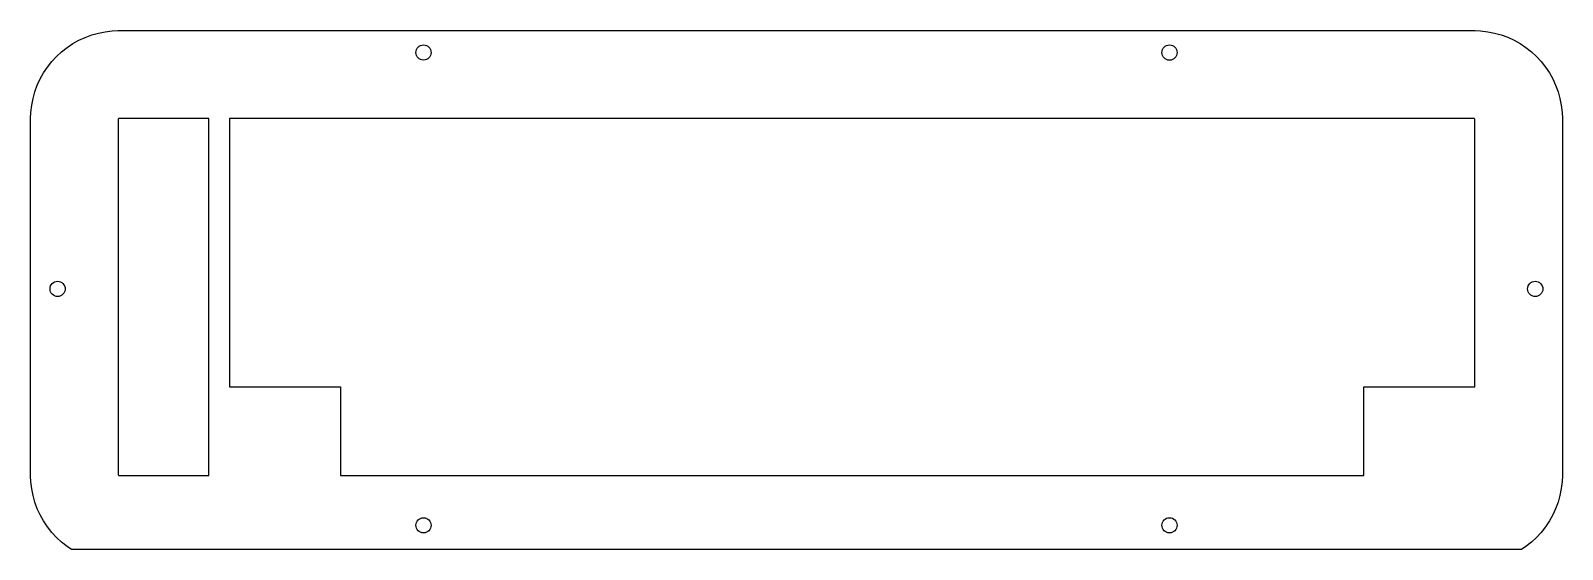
# Model space of a CAD drawing. Header units: millimetres. Extents: x -15 to 314, y -12 to 99.
import ezdxf

# ---------------------------------------------------------------- set-up
doc = ezdxf.new("R2010")
doc.units = ezdxf.units.MM
doc.layers.get('0').update_dxf_attribs({"linetype": 'CONTINUOUS'})

msp = doc.modelspace()

# ---------------------------------------------------------------- linework, layer by layer
for points in [[(304.85, -11.92), (-6.15, -11.92), (-7.08, -11.3), (-8.26, -10.37), (-9.35, -9.36), (-10.34, -8.3), (-11.29, -7.09), (-12.12, -5.84), (-12.85, -4.55), (-13.47, -3.2), (-14, -1.78), (-14.39, -0.35), (-14.68, 1.08), (-14.86, 2.58), (-14.91, 3.78), (-14.9, 80.54), (-14.86, 81.74), (-14.68, 83.28), (-14.39, 84.71), (-14, 86.13), (-13.47, 87.56), (-12.84, 88.93), (-12.12, 90.21), (-11.29, 91.45), (-10.34, 92.65), (-9.35, 93.72), (-8.28, 94.71), (-7.07, 95.67), (-5.83, 96.49), (-4.55, 97.21), (-3.19, 97.84), (-1.75, 98.37), (-0.33, 98.77), (1.1, 99.05), (2.6, 99.23), (3.8, 99.28), (294.87, 99.28), (296.07, 99.24), (297.61, 99.05), (299.04, 98.77), (300.46, 98.37), (301.88, 97.85), (303.26, 97.21), (304.54, 96.49), (305.77, 95.67), (306.98, 94.72), (308.06, 93.71), (309.06, 92.64), (309.98, 91.46), (310.82, 90.21), (311.54, 88.92), (312.17, 87.56), (312.7, 86.13), (313.09, 84.73), (313.38, 83.27), (313.56, 81.74), (313.61, 80.54), (313.61, 3.82), (313.56, 2.62), (313.38, 1.09), (313.09, -0.37), (312.69, -1.78), (312.17, -3.2), (311.55, -4.55), (310.82, -5.84), (309.98, -7.1), (309.05, -8.28), (308.06, -9.35), (306.96, -10.37), (305.78, -11.31)], [(3.93, 3.96), (3.94, 3.96), (3.96, 3.94), (3.97, 3.93), (3.98, 3.92), (3.99, 3.91), (4.01, 3.9), (4.03, 3.89), (4.05, 3.89), (4.06, 3.89), (4.08, 3.88), (4.18, 3.88), (23.34, 3.88), (23.34, 72.26), (23.34, 80.48), (4.17, 80.48), (4.08, 80.48), (4.07, 80.48), (4.05, 80.47), (4.03, 80.47), (4.02, 80.46), (4.01, 80.46), (3.99, 80.45), (3.98, 80.44), (3.97, 80.44), (3.96, 80.42), (3.94, 80.4), (3.94, 80.4), (3.93, 80.38), (3.92, 80.36), (3.91, 80.36), (3.91, 80.35), (3.9, 80.33), (3.9, 80.3), (3.9, 80.3), (3.9, 80.21), (3.89, 4.16), (3.9, 4.07), (3.9, 4.05), (3.9, 4.03), (3.91, 4.01), (3.91, 4), (3.92, 3.99), (3.93, 3.97)], [(294.73, 80.44), (294.71, 80.45), (294.69, 80.46), (294.69, 80.46), (294.67, 80.47), (294.66, 80.47), (294.63, 80.48), (294.63, 80.48), (294.54, 80.48), (27.71, 80.48), (27.71, 72.25), (27.71, 22.93), (51.52, 22.93), (51.52, 3.88), (271, 3.88), (271, 22.93), (294.81, 22.93), (294.81, 80.21), (294.8, 80.3), (294.8, 80.31), (294.8, 80.32), (294.79, 80.35), (294.79, 80.35), (294.79, 80.37), (294.78, 80.38), (294.77, 80.39), (294.76, 80.41), (294.74, 80.42), (294.73, 80.44)]]:
    msp.add_lwpolyline(points, close=True)
for centre, radius in [((69.35, 94.59), 1.62), ((229.35, 94.58), 1.63), ((-9.12, 43.91), 1.63), ((307.79, 43.91), 1.63), ((69.35, -6.77), 1.62), ((229.35, -6.77), 1.63)]:
    msp.add_circle(centre, radius)

doc.saveas('drawing.dxf')
